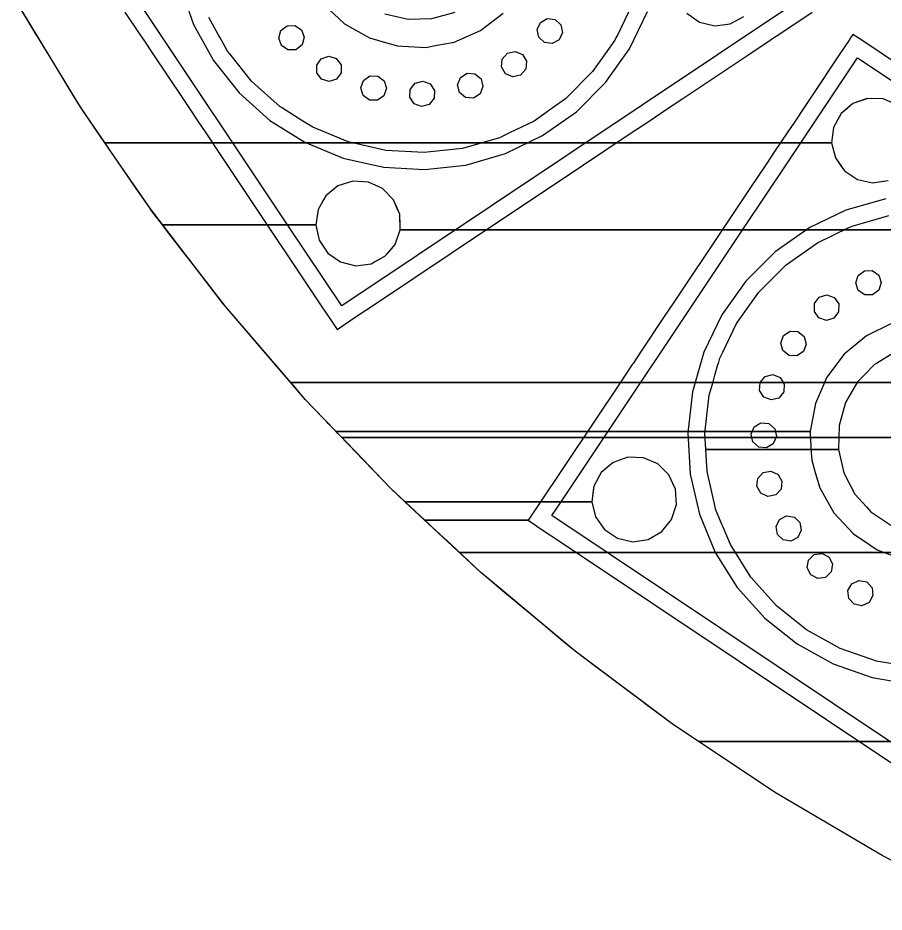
# Model space of a CAD drawing. Extents: x -26490 to 26500, y -26498 to 26498.
# Drawn here: x -22997 to -12805, y -23853 to -13327 of the extents above; entities that cross this region are included whole.
import ezdxf

# ---------------------------------------------------------------- set-up
doc = ezdxf.new("R2010")
doc.units = 0
for name, color, linetype in [('L0D0', 1, 'CONTINUOUS'), ('L1D0', 2, 'CONTINUOUS'), ('L2D0', 3, 'CONTINUOUS'), ('L3D0', 4, 'CONTINUOUS')]:
    doc.layers.add(name, color=color, linetype=linetype)

msp = doc.modelspace()

# ---------------------------------------------------------------- linework, layer by layer
at = {"layer": 'L0D0'}
for points in [[(-12423.316, -14020.928), (-12828.444, -13750.23), (-13067.742, -13590.336), (-13108.75, -13562.935), (-13171.639, -13520.914), (-13199.717, -13562.935), (-13218.026, -13590.336), (-13324.863, -13750.23), (-13676.014, -14275.765), (-13747.2, -14382.302), (-13853.43, -14541.287), (-13946.807, -14681.035), (-14085.239, -14888.214), (-14197.886, -15056.802), (-14383.645, -15334.809), (-14691.61, -15795.711), (-15290.188, -16691.547), (-15391.535, -16843.224), (-15672.286, -17263.398), (-15759.817, -17394.398), (-15769.474, -17408.85), (-15851.937, -17532.264), (-15903.754, -17609.814), (-16887.169, -19081.598), (-16993.962, -19241.425), (-18207.794, -19241.425), (-18378.927, -19081.598), (-18609.919, -18865.866), (-19612.4, -17821.441), (-19794.4, -17609.814), (-19861.093, -17532.264), (-19967.23, -17408.85), (-19979.659, -17394.398), (-20092.319, -17263.398), (-20453.671, -16843.224), (-20556.349, -16723.831), (-20581.18, -16691.547), (-21438.95, -15576.309), (-21604.524, -15334.809), (-21910.713, -14888.214), (-22052.756, -14681.035), (-22148.568, -14541.287), (-22257.569, -14382.302), (-22322.356, -14275.765), (-22641.94, -13750.23), (-22739.173, -13590.336), (-22755.836, -13562.935), (-22781.39, -13520.914), (-22940.97, -13258.496)], [(-21737.384, -13258.496), (-21562.042, -13520.914), (-21533.964, -13562.935), (-21515.655, -13590.336), (-21408.818, -13750.23), (-21057.666, -14275.765), (-20986.48, -14382.302), (-20880.25, -14541.287), (-20786.873, -14681.035), (-20648.44, -14888.214), (-20350.035, -15334.809), (-19443.492, -16691.547), (-19352.539, -16827.668), (-19342.145, -16843.224), (-19241.425, -16993.962), (-19015.83, -16843.224), (-18788.829, -16691.547), (-17448.116, -15795.711), (-16758.327, -15334.809), (-16342.26, -15056.802), (-16089.95, -14888.214), (-15779.885, -14681.035), (-15570.737, -14541.287), (-15332.799, -14382.302), (-15173.355, -14275.765), (-14386.837, -13750.23), (-14147.539, -13590.336), (-14106.53, -13562.935), (-14043.641, -13520.914), (-13650.905, -13258.496)], [(-13880.905, -13171.639), (-19186.245, -16716.554), (-19823.424, -15762.948), (-19492.816, -15762.948), (-19452.815, -15942.291), (-19350.729, -16095.073), (-19200.346, -16200.66), (-19021.974, -16244.793), (-18839.706, -16221.51), (-18678.157, -16133.957), (-18559.144, -15993.958), (-18498.742, -15820.42), (-18505.107, -15636.78), (-18577.381, -15467.841), (-18705.802, -15336.419), (-18873.027, -15260.262), (-19056.47, -15249.656), (-19231.357, -15306.034), (-19374.068, -15421.781), (-19465.329, -15581.265), (-19492.816, -15762.948), (-19823.424, -15762.948), (-21554.882, -13171.639)], [(-21013.433, -13171.639), (-20932.194, -13403.808), (-20697.026, -13829.311), (-20393.908, -14209.41), (-20031.402, -14533.365), (-19619.754, -14792.021), (-19170.596, -14978.068), (-18696.62, -15086.251), (-18211.219, -15113.51), (-17728.111, -15059.077), (-17260.945, -14924.488), (-16822.925, -14713.55), (-16426.428, -14432.22), (-16082.657, -14088.448), (-15801.327, -13691.951), (-15590.387, -13253.931)], [(-15813.784, -13258.496), (-15940.158, -13520.914), (-15960.394, -13562.935), (-15973.59, -13590.336), (-16087.04, -13750.23), (-16235.464, -13959.414), (-16555.462, -14279.412), (-16700.472, -14382.302), (-16924.54, -14541.287), (-17214.73, -14681.035), (-17332.27, -14737.639), (-17767.129, -14862.919), (-17991.628, -14888.214), (-18216.828, -14913.588), (-18668.661, -14888.214), (-19109.86, -14787.513), (-19366.921, -14681.035), (-19527.957, -14614.332), (-19644.208, -14541.287), (-19897.231, -14382.302), (-19911.139, -14373.563), (-20020.575, -14275.765), (-20248.576, -14072.011), (-20505.187, -13750.23), (-20530.732, -13718.197), (-20601.399, -13590.336), (-20616.543, -13562.935), (-20639.767, -13520.914), (-20749.638, -13322.119)], [(-18681.713, -13278.01), (-18406.997, -13341.686), (-18125.075, -13335.042), (-17853.663, -13258.496)], [(-15126.864, -13272.776), (-14976.481, -13378.364), (-14798.109, -13422.496), (-14615.84, -13399.213), (-14454.291, -13311.66)], [(-12645.544, -14353.515), (-12814.484, -14281.242), (-12998.123, -14274.876), (-13171.661, -14335.278), (-13311.66, -14454.291), (-13399.213, -14615.84), (-13422.496, -14798.109), (-13784.495, -14798.109), (-13116.459, -13798.322), (-12534.43, -14187.222)], [(-12738.538, -21844.271), (-16716.554, -19186.245), (-16606.792, -19021.974), (-16244.793, -19021.974), (-16200.66, -19200.346), (-16095.073, -19350.729), (-15942.291, -19452.815), (-15762.948, -19492.816), (-15581.265, -19465.329), (-15421.781, -19374.068), (-15306.034, -19231.357), (-15249.656, -19056.47), (-15260.262, -18873.027), (-15336.419, -18705.802), (-15467.841, -18577.381), (-15636.78, -18505.107), (-15820.42, -18498.742), (-15993.958, -18559.144), (-16133.957, -18678.157), (-16221.51, -18839.706), (-16244.793, -19021.974), (-16606.792, -19021.974), (-14451.072, -15795.711), (-13957.348, -15056.802), (-13784.495, -14798.109), (-13422.496, -14798.109), (-13378.364, -14976.481), (-13321.968, -15056.802), (-13272.776, -15126.864), (-13119.994, -15228.95), (-12940.651, -15268.95), (-12758.968, -15241.464)], [(-12786.766, -15455.8), (-13253.931, -15590.387), (-13680.289, -15795.711), (-13691.951, -15801.327), (-14088.448, -16082.657), (-14432.22, -16426.428), (-14713.55, -16822.925), (-14924.488, -17260.945), (-15059.077, -17728.111), (-15113.51, -18211.219), (-15086.251, -18696.62), (-14978.068, -19170.596), (-14792.021, -19619.754), (-14533.365, -20031.402), (-14209.41, -20393.908), (-13829.311, -20697.026), (-13403.808, -20932.194), (-12944.924, -21092.764), (-12465.628, -21174.201)], [(-12677.432, -17263.398), (-12895.021, -17394.398), (-12919.026, -17408.85), (-13040.517, -17532.264), (-13116.858, -17609.814), (-13258.496, -17853.663), (-13335.042, -18125.075), (-13341.686, -18406.997), (-14902.908, -18406.997), (-14913.588, -18216.828), (-14862.919, -17767.129), (-14817.598, -17609.814), (-14795.256, -17532.264), (-14759.702, -17408.85), (-14755.538, -17394.398), (-14737.639, -17332.27), (-14704.472, -17263.398), (-14541.287, -16924.54), (-14483.59, -16843.224), (-14375.97, -16691.547), (-14279.412, -16555.462), (-13959.414, -16235.464), (-13590.336, -15973.59), (-13220.967, -15795.711), (-13182.607, -15777.238), (-12747.748, -15651.957)], [(-12448.818, -20974.908), (-12894.969, -20899.104), (-13322.119, -20749.638), (-13718.197, -20530.732), (-14072.011, -20248.576), (-14373.563, -19911.139), (-14614.332, -19527.957), (-14700.324, -19320.355), (-14709.296, -19298.694), (-14787.513, -19109.86), (-14793.964, -19081.598), (-14888.214, -18668.661), (-14902.908, -18406.997), (-13341.686, -18406.997), (-13278.01, -18681.713), (-13148.016, -18931.964), (-13013.992, -19081.598), (-12959.87, -19142.023), (-12725.396, -19298.694)], [(-11544.486, -23853.194), (-12829.863, -23187.165), (-14076.952, -22451.936), (-15282.029, -21649.702), (-16441.498, -20782.857), (-17551.9, -19853.988), (-17900.994, -19527.957), (-18123.281, -19320.355), (-18146.474, -19298.694), (-18207.794, -19241.425), (-16993.962, -19241.425), (-16908.253, -19298.694), (-16875.835, -19320.355), (-16565.137, -19527.957), (-11439.745, -22952.634)]]:
    msp.add_lwpolyline(points, dxfattribs=at)
at = {"layer": 'L1D0'}
for points in [[(-12645.544, -14353.515), (-12814.484, -14281.242), (-12998.123, -14274.876), (-13171.661, -14335.278), (-13226.977, -14382.302), (-13311.66, -14454.291), (-13326.643, -14481.937), (-13399.213, -14615.84), (-13403.47, -14649.162), (-13422.496, -14798.109), (-21972.489, -14798.109), (-22074.608, -14649.162), (-22097.454, -14615.84), (-22189.259, -14481.937), (-22257.569, -14382.302), (-22322.896, -14274.876), (-22630.541, -13768.975), (-22841.24, -13422.496), (-22993.776, -13171.661)], [(-15126.864, -13272.776), (-14976.481, -13378.364), (-14798.109, -13422.496), (-14615.84, -13399.213), (-14454.291, -13311.66)], [(18498.742, -15820.42), (-18498.742, -15820.42), (-18505.107, -15636.78), (-18577.381, -15467.841), (-18705.802, -15336.419), (-18873.027, -15260.262), (-19056.47, -15249.656), (-19231.357, -15306.034), (-19374.068, -15421.781), (-19465.329, -15581.265), (-19492.816, -15762.948), (-21295.398, -15762.948), (-21438.95, -15576.309), (-21747.092, -15126.864), (-21972.489, -14798.109), (-13422.496, -14798.109), (-13378.364, -14976.481), (-13272.776, -15126.864), (-13119.994, -15228.95), (-12940.651, -15268.95), (-12814.484, -15249.863), (-12758.968, -15241.464)], [(-9198.631, -17620.405), (-19785.291, -17620.405), (-20556.349, -16723.831), (-20924.795, -16244.793), (-20958.739, -16200.66), (-21251.195, -15820.42), (-21295.398, -15762.948), (-19492.816, -15762.948), (-19479.997, -15820.42), (-19452.815, -15942.291), (-19350.729, -16095.073), (-19200.346, -16200.66), (-19021.974, -16244.793), (-18839.706, -16221.51), (-18801.234, -16200.66), (-18678.157, -16133.957), (-18559.144, -15993.958), (-18498.742, -15820.42), (18498.742, -15820.42)], [(-12621.689, -18266.17), (-19185.531, -18266.17), (-19344.875, -18100.159), (-19365.294, -18078.886), (-19536.849, -17900.153), (-19604.388, -17829.788), (-19612.4, -17821.441), (-19631.891, -17798.777), (-19755.624, -17654.901), (-19785.291, -17620.405), (-9198.631, -17620.405)], [(-1803.63, -19621.991), (-17800.307, -19621.991), (-17938.62, -19492.816), (-18442.768, -19021.974), (-16244.793, -19021.974), (-16200.66, -19200.346), (-16095.073, -19350.729), (-15942.291, -19452.815), (-15762.948, -19492.816), (-15581.265, -19465.329), (-15421.781, -19374.068), (-15306.034, -19231.357), (-15249.656, -19056.47), (-15260.262, -18873.027), (-15336.419, -18705.802), (-15467.841, -18577.381), (-15636.78, -18505.107), (-15820.42, -18498.742), (-15993.958, -18559.144), (-16133.957, -18678.157), (-16221.51, -18839.706), (-16244.793, -19021.974), (-18442.768, -19021.974), (-18609.919, -18865.866), (-19027.533, -18430.779), (-19158.949, -18293.864), (-19185.531, -18266.17), (-12621.689, -18266.17)], [(-12020.927, -21844.271), (-14989.756, -21844.271), (-15282.029, -21649.702), (-15616.455, -21399.678), (-15640.848, -21381.441), (-15807.598, -21256.775), (-16441.498, -20782.857), (-17317.696, -20049.903), (-17431.169, -19954.981), (-17440.47, -19947.201), (-17551.9, -19853.988), (-17787.992, -19633.492), (-17800.307, -19621.991), (-1803.63, -19621.991)], [(-12206.841, -23509.989), (-12829.863, -23187.165), (-14076.952, -22451.936), (-14989.756, -21844.271), (-12020.927, -21844.271)]]:
    msp.add_lwpolyline(points, dxfattribs=at)
at = {"layer": 'L2D0'}
for points in [[(12427.359, -14832.605), (-12427.359, -14832.605), (-12437.965, -14649.162), (-12514.122, -14481.937), (-12542.414, -14454.291), (-12645.544, -14353.515), (-12814.484, -14281.242), (-12998.123, -14274.876), (-13016.413, -14281.242), (-13171.661, -14335.278), (-13272.776, -14421.236), (-13311.66, -14454.291), (-13399.213, -14615.84), (-13422.496, -14798.109), (-21972.489, -14798.109), (-22208.213, -14454.291), (-22257.569, -14382.302), (-22319.025, -14281.242), (-22630.542, -13768.975), (-22688.036, -13674.43), (-22698.489, -13657.24), (-22702.95, -13649.905), (-22722.914, -13617.076), (-22997.291, -13165.882)], [(-19400.096, -13165.882), (-19152.687, -13395.922), (-18858.897, -13562.706), (-18672.36, -13617.076), (-18559.728, -13649.905), (-18534.563, -13657.24), (-18197.17, -13674.43), (-18103.661, -13657.24), (-18063.761, -13649.905), (-17885.181, -13617.076), (-17864.907, -13613.349), (-17555.688, -13477.288), (-17286.18, -13273.585)], [(-15126.864, -13272.776), (-14976.481, -13378.364), (-14798.109, -13422.496), (-14615.84, -13399.213), (-14454.291, -13311.66)], [(18498.742, -15820.42), (-18498.742, -15820.42), (-18500.734, -15762.948), (-18505.107, -15636.78), (-18528.857, -15581.265), (-18577.381, -15467.841), (-18705.802, -15336.419), (-18873.027, -15260.262), (-19056.47, -15249.656), (-19231.357, -15306.034), (-19374.068, -15421.781), (-19400.425, -15467.841), (-19465.329, -15581.265), (-19473.728, -15636.78), (-19492.816, -15762.948), (-21295.398, -15762.948), (-21392.439, -15636.78), (-21435.138, -15581.265), (-21438.95, -15576.309), (-21513.316, -15467.841), (-21972.489, -14798.109), (-13422.496, -14798.109), (-13378.364, -14976.481), (-13272.776, -15126.864), (-13119.994, -15228.95), (-12940.651, -15268.95), (-12758.968, -15241.464)], [(-12710.228, -16921.496), (-13013.219, -17070.915), (-13273.585, -17286.18), (-13477.288, -17555.688), (-13613.349, -17864.907), (-13647.604, -18051.247), (-13674.43, -18197.17), (-19251.76, -18197.17), (-19391.823, -18051.247), (-19612.4, -17821.441), (-20556.349, -16723.831), (-20924.794, -16244.793), (-21039.949, -16095.073), (-21251.195, -15820.42), (-21295.398, -15762.948), (-19492.816, -15762.948), (-19479.997, -15820.42), (-19452.815, -15942.291), (-19350.729, -16095.073), (-19200.346, -16200.66), (-19021.974, -16244.793), (-18839.706, -16221.51), (-18678.157, -16133.957), (-18645.102, -16095.073), (-18559.144, -15993.958), (-18498.742, -15820.42), (18498.742, -15820.42)], [(-12020.927, -21844.271), (-14989.756, -21844.271), (-15263.551, -21662.003), (-15282.029, -21649.702), (-15721.64, -21321.039), (-16214.196, -20952.793), (-16441.498, -20782.857), (-16580.527, -20666.557), (-16864.01, -20429.419), (-17322.685, -20045.73), (-17551.9, -19853.988), (-18442.768, -19021.974), (-16244.793, -19021.974), (-16200.66, -19200.346), (-16095.073, -19350.729), (-15942.291, -19452.815), (-15762.948, -19492.816), (-15581.265, -19465.329), (-15421.781, -19374.068), (-15306.034, -19231.357), (-15249.656, -19056.47), (-15260.262, -18873.027), (-15266.697, -18858.897), (-15336.419, -18705.802), (-15364.71, -18678.157), (-15467.841, -18577.381), (-15636.78, -18505.107), (-15820.42, -18498.742), (-15993.958, -18559.144), (-16133.957, -18678.157), (-16221.51, -18839.706), (-16223.961, -18858.897), (-16244.793, -19021.974), (-18442.768, -19021.974), (-18609.919, -18865.866), (-18616.608, -18858.897), (-18790.089, -18678.157), (-19010.834, -18448.176), (-19158.949, -18293.864), (-19167.796, -18284.647), (-19231.482, -18218.296), (-19251.76, -18197.17), (-13674.43, -18197.17), (-13673.354, -18218.296), (-13669.973, -18284.647), (-13669.503, -18293.864), (-13661.641, -18448.176), (-13657.24, -18534.563), (-13615.386, -18678.157), (-13562.706, -18858.897), (-13395.922, -19152.687), (-13165.882, -19400.096), (-12972.344, -19529.413), (-12884.986, -19587.784), (-12568.378, -19705.634)], [(-12007.417, -23613.322), (-12829.863, -23187.165), (-14076.952, -22451.936), (-14989.756, -21844.271), (-12020.927, -21844.271)]]:
    msp.add_lwpolyline(points, dxfattribs=at)
at = {"layer": 'L3D0'}
for points in [[(-16709.669, -13629.208), (-16801.717, -13618.194), (-16869.711, -13555.177), (-16887.679, -13464.231), (-16848.76, -13380.091), (-16767.816, -13334.898), (-16675.768, -13345.913), (-16607.774, -13408.929), (-16589.805, -13499.876), (-16628.725, -13584.015)], [(-19819.506, -13705.079), (-19896.548, -13653.516), (-19928.568, -13566.516), (-19903.334, -13477.31), (-19830.488, -13419.974), (-19737.851, -13416.406), (-19660.809, -13467.969), (-19628.79, -13554.97), (-19654.023, -13644.175), (-19726.87, -13701.512)], [(-19335.714, -14077.68), (-19424.225, -14050.112), (-19479.63, -13975.785), (-19480.763, -13883.087), (-19427.194, -13807.425), (-19339.383, -13777.702), (-19250.871, -13805.269), (-19195.467, -13879.597), (-19194.334, -13972.295), (-19247.902, -14047.956)], [(-17174.202, -14020.686), (-17259.335, -13983.989), (-17306.639, -13904.261), (-17298.045, -13811.955), (-17236.837, -13742.329), (-17146.393, -13721.978), (-17061.26, -13758.675), (-17013.957, -13838.403), (-17022.55, -13930.71), (-17083.759, -14000.336)], [(-17638.272, -14270.323), (-17730.772, -14264.156), (-17801.981, -14204.798), (-17824.7, -14114.92), (-17790.251, -14028.852), (-17711.794, -13979.471), (-17619.293, -13985.638), (-17548.085, -14044.996), (-17525.365, -14134.875), (-17559.813, -14220.941)], [(-18766.039, -14297.58), (-18858.734, -14296.28), (-18932.962, -14240.742), (-18960.369, -14152.18), (-18930.488, -14064.423), (-18854.731, -14010.991), (-18762.034, -14012.291), (-18687.806, -14067.829), (-18660.399, -14156.39), (-18690.281, -14244.147)], [(-18246.622, -14371.753), (-18333.564, -14339.577), (-18384.989, -14262.442), (-18381.254, -14169.812), (-18323.786, -14097.069), (-18234.536, -14071.997), (-18147.593, -14104.173), (-18096.169, -14181.308), (-18099.904, -14273.938), (-18157.371, -14346.682)], [(-13033.596, -16588.314), (-13109.298, -16534.804), (-13139.089, -16447.016), (-13111.591, -16358.483), (-13037.306, -16303.022), (-12944.608, -16301.817), (-12868.906, -16355.328), (-12839.114, -16443.115), (-12866.613, -16531.648), (-12940.898, -16587.109)], [(-13484.042, -16888.73), (-13571.823, -16858.915), (-13625.314, -16783.199), (-13624.084, -16690.502), (-13568.604, -16616.232), (-13480.064, -16588.755), (-13392.284, -16618.569), (-13338.793, -16694.285), (-13340.022, -16786.983), (-13395.503, -16861.253)], [(-13830.654, -17304.676), (-13923.287, -17301.013), (-13996.074, -17243.601), (-14021.215, -17154.37), (-13989.106, -17067.403), (-13912.012, -17015.919), (-13819.379, -17019.582), (-13746.591, -17076.994), (-13721.45, -17166.225), (-13753.559, -17253.192)], [(-14134.758, -17824.708), (-14220.852, -17790.326), (-14270.294, -17711.906), (-14264.199, -17619.401), (-14204.895, -17548.146), (-14115.035, -17525.357), (-14028.941, -17559.739), (-13979.5, -17638.159), (-13985.595, -17730.664), (-14044.898, -17801.919)], [(-14188.833, -18386.894), (-14281.146, -18378.371), (-14350.819, -18317.217), (-14371.24, -18226.79), (-14334.609, -18141.629), (-14254.917, -18094.262), (-14162.605, -18102.785), (-14092.931, -18163.94), (-14072.511, -18254.367), (-14109.142, -18339.528)], [(-14171.993, -18959.336), (-14256.162, -18920.48), (-14301.418, -18839.572), (-14290.475, -18747.516), (-14227.511, -18679.472), (-14136.579, -18661.433), (-14052.409, -18700.289), (-14007.152, -18781.196), (-14018.096, -18873.254), (-14081.06, -18941.296)], [(-13902.377, -19485.396), (-13994.115, -19472.04), (-14060.481, -19407.311), (-14076.125, -19315.935), (-14035.073, -19232.815), (-13953.004, -19189.7), (-13861.267, -19203.058), (-13794.901, -19267.786), (-13779.256, -19359.161), (-13820.309, -19442.281)], [(-13586.247, -19926.495), (-13668.26, -19883.273), (-13709.205, -19800.1), (-13693.442, -19708.745), (-13626.994, -19644.102), (-13535.239, -19630.862), (-13453.225, -19674.083), (-13412.28, -19757.256), (-13428.042, -19848.612), (-13494.491, -19913.255)], [(-13066.129, -20246.439), (-13157.039, -20228.283), (-13219.915, -20160.159), (-13230.74, -20068.087), (-13185.38, -19987.238), (-13101.161, -19948.491), (-13010.25, -19966.647), (-12947.375, -20034.772), (-12936.549, -20126.843), (-12981.91, -20207.693)]]:
    msp.add_lwpolyline(points, close=True, dxfattribs=at)

doc.saveas('drawing.dxf')
